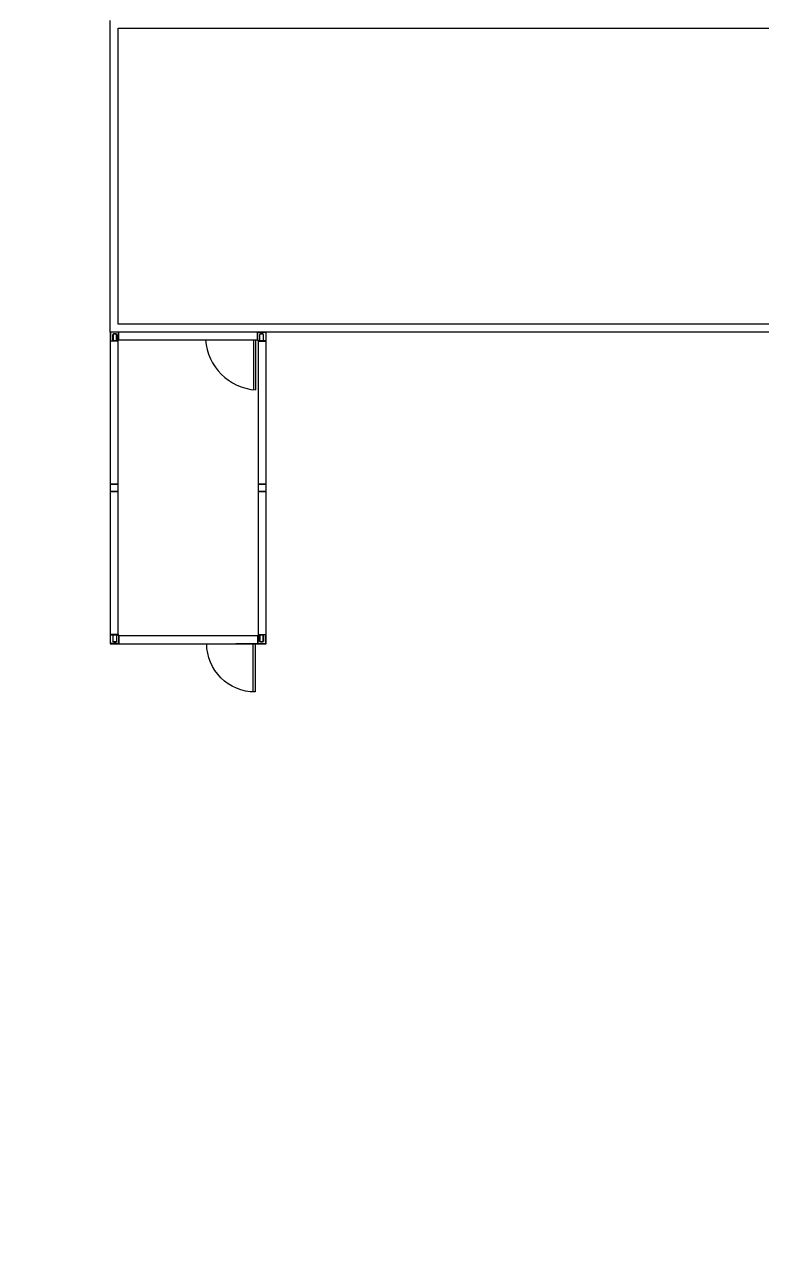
# Model space of a CAD drawing. Header units: millimetres. Extents: x 4080735 to 4152075, y -451436 to -400976.
# Drawn here: x 4144111 to 4144963, y -407913 to -406512 of the extents above; entities that cross this region are included whole.
import ezdxf

# ---------------------------------------------------------------- set-up
doc = ezdxf.new("R2010")
doc.units = ezdxf.units.MM
doc.header["$LTSCALE"] = 60
doc.layers.add('DIM-SCALE', color=7, linetype='Continuous')
doc.styles.add('Arial', font='arial.ttf')
doc.dimstyles.new('일반도면_0050', dxfattribs={"dimtxt": 200, "dimasz": 200, "dimexe": 50, "dimexo": 250, "dimgap": 75, "dimtad": 1, "dimdec": 0, "dimzin": 0, "dimdsep": 46, "dimtxsty": 'Arial', "dimcen": -250, "dimclrd": 7, "dimclre": 7, "dimclrt": 2, "dimadec": 0, "dimazin": 0, "dimtfac": 1, "dimtdec": 0, "dimtix": 1, "dimtmove": 2, "dimatfit": 3, "dimfxl": 1, "dimtolj": 1, "dimtzin": 0, "dimarcsym": 0})

# ---------------------------------------------------------------- blocks, each defined once
blk = doc.blocks.new('KEY PLAN_NEW')
at = {"color": 253}
for p, q in [((-2123.86, -1611.94, 46), (-2123.86, -1491.94, 46)), ((-2120.86, -1494.94, 46), (-1706.86, -1494.94, 46)), ((-2120.86, -1608.94, 46), (-2120.86, -1494.94, 46)), ((-1759.86, -1608.94, 46), (-2120.86, -1608.94, 46)), ((-2120.62, -1611.94, 46), (-2123.86, -1611.94, 46)), ((-2123.86, -1611.94, 46), (-2123.86, -1615.5, 46)), ((-1703.86, -1611.94, 46), (-2123.86, -1611.94, 46)), ((-2123.86, -1615.5, 46), (-2123.86, -1728.38, 46)), ((-2120.62, -1614.94, 46), (-2120.86, -1614.94, 46)), ((-2120.86, -1615.5, 46), (-2120.86, -1614.94, 46)), ((-2120.86, -1728.38, 46), (-2120.86, -1615.5, 46)), ((-2067.1, -1611.94, 46), (-2120.62, -1611.94, 46)), ((-2120.62, -1614.94, 46), (-2067.1, -1614.94, 46)), ((-2068.66, -1614.94, 46), (-2068.66, -1634.17, 46)), ((-2067.86, -1614.94, 46), (-2067.86, -1634.24, 46)), ((-2063.86, -1611.94, 46), (-2067.1, -1611.94, 46)), ((-2067.1, -1614.94, 46), (-2066.86, -1614.94, 46)), ((-2066.86, -1615.5, 46), (-2066.86, -1614.94, 46)), ((-2066.86, -1615.5, 46), (-2066.86, -1728.38, 46)), ((-2063.86, -1615.5, 46), (-2063.86, -1611.94, 46)), ((-2063.86, -1728.38, 46), (-2063.86, -1615.5, 46)), ((-2123.86, -1670.44, 46), (-2120.86, -1670.44, 46)), ((-2123.74, -1673.32, 46), (-2123.74, -1670.56, 46)), ((-2123.74, -1670.56, 46), (-2120.98, -1670.56, 46)), ((-2120.98, -1670.56, 46), (-2120.98, -1673.32, 46)), ((-2120.86, -1673.44, 46), (-2120.86, -1670.44, 46)), ((-2066.86, -1670.44, 46), (-2063.86, -1670.44, 46)), ((-2066.86, -1670.44, 46), (-2066.86, -1673.44, 46)), ((-2066.74, -1673.32, 46), (-2066.74, -1670.56, 46)), ((-2066.74, -1673.32, 46), (-2066.74, -1670.56, 46)), ((-2066.74, -1670.56, 46), (-2063.98, -1670.56, 46)), ((-2063.98, -1670.56, 46), (-2063.98, -1673.32, 46)), ((-2063.86, -1673.44, 46), (-2063.86, -1670.44, 46)), ((-2120.86, -1673.44, 46), (-2123.86, -1673.44, 46)), ((-2120.98, -1673.32, 46), (-2123.74, -1673.32, 46)), ((-2063.86, -1673.44, 46), (-2066.86, -1673.44, 46)), ((-2063.98, -1673.32, 46), (-2066.74, -1673.32, 46)), ((-2123.86, -1728.38, 46), (-2123.86, -1731.94, 46)), ((-2120.86, -1728.38, 46), (-2120.86, -1728.94, 46)), ((-2066.86, -1728.38, 46), (-2066.86, -1728.94, 46)), ((-2063.86, -1731.94, 46), (-2063.86, -1728.38, 46)), ((-2123.86, -1731.94, 46), (-2120.62, -1731.94, 46)), ((-2120.62, -1728.94, 46), (-2120.86, -1728.94, 46)), ((-2067.1, -1728.94, 46), (-2120.62, -1728.94, 46)), ((-2120.62, -1731.94, 46), (-2067.1, -1731.94, 46)), ((-2063.86, -1731.94, 46), (-2075.52, -1731.94, 46)), ((-2068.9, -1731.94, 46), (-2068.9, -1750.53, 46)), ((-2067.1, -1728.94, 46), (-2066.86, -1728.94, 46))]:
    blk.add_line(p, q, dxfattribs=at)
at = {"color": 253, "linetype": 'Continuous'}
for p, q in [((-2123.74, -1612.35, 46), (-2123.86, -1612.35, 46)), ((-2123.74, -1615.38, 46), (-2123.86, -1615.38, 46)), ((-2120.86, -1615.5, 46), (-2123.86, -1615.5, 46)), ((-2123.74, -1612.06, 46), (-2123.74, -1612.06, 46)), ((-2123.74, -1612.06, 46), (-2123.74, -1612.06, 46)), ((-2123.74, -1612.35, 46), (-2123.74, -1615.38, 46)), ((-2123.74, -1615.5, 46), (-2123.74, -1615.38, 46)), ((-2123.74, -1615.38, 46), (-2120.86, -1615.38, 46)), ((-2123.45, -1612.06, 46), (-2123.45, -1611.94, 46)), ((-2120.74, -1612.06, 46), (-2123.45, -1612.06, 46)), ((-2122.84, -1615.1, 46), (-2122.84, -1612.84, 46)), ((-2122.72, -1612.91, 46), (-2122.72, -1615.04, 46)), ((-2121.45, -1615.04, 46), (-2121.45, -1612.91, 46)), ((-2121.33, -1612.84, 46), (-2121.33, -1615.1, 46)), ((-2120.74, -1611.94, 46), (-2120.74, -1612.06, 46)), ((-2120.62, -1612.06, 46), (-2120.74, -1612.06, 46)), ((-2120.74, -1614.94, 46), (-2120.74, -1612.06, 46)), ((-2120.62, -1614.94, 46), (-2120.62, -1611.94, 46)), ((-2067.1, -1614.94, 46), (-2067.1, -1611.94, 46)), ((-2067.1, -1612.06, 46), (-2066.98, -1612.06, 46)), ((-2066.98, -1611.94, 46), (-2066.98, -1612.06, 46)), ((-2066.98, -1614.94, 46), (-2066.98, -1612.06, 46)), ((-2066.98, -1612.06, 46), (-2064.27, -1612.06, 46)), ((-2063.98, -1615.38, 46), (-2066.86, -1615.38, 46)), ((-2066.86, -1615.5, 46), (-2063.86, -1615.5, 46)), ((-2066.4, -1612.84, 46), (-2066.4, -1615.1, 46)), ((-2066.28, -1615.04, 46), (-2066.28, -1612.91, 46)), ((-2065.01, -1612.91, 46), (-2065.01, -1615.04, 46)), ((-2064.89, -1615.1, 46), (-2064.89, -1612.84, 46)), ((-2064.27, -1612.06, 46), (-2064.27, -1611.94, 46)), ((-2063.98, -1612.06, 46), (-2063.98, -1612.06, 46)), ((-2063.98, -1612.06, 46), (-2063.98, -1612.06, 46)), ((-2063.98, -1612.35, 46), (-2063.86, -1612.35, 46)), ((-2063.98, -1612.35, 46), (-2063.98, -1615.38, 46)), ((-2063.98, -1615.5, 46), (-2063.98, -1615.38, 46)), ((-2063.98, -1615.38, 46), (-2063.86, -1615.38, 46)), ((-2120.86, -1728.38, 46), (-2123.86, -1728.38, 46)), ((-2123.74, -1728.5, 46), (-2123.86, -1728.5, 46)), ((-2123.74, -1728.38, 46), (-2123.74, -1728.5, 46)), ((-2123.74, -1728.5, 46), (-2120.86, -1728.5, 46)), ((-2123.74, -1731.53, 46), (-2123.74, -1728.5, 46)), ((-2066.86, -1728.38, 46), (-2063.86, -1728.38, 46)), ((-2063.98, -1728.5, 46), (-2066.86, -1728.5, 46)), ((-2063.98, -1728.38, 46), (-2063.98, -1728.5, 46)), ((-2063.98, -1728.5, 46), (-2063.86, -1728.5, 46)), ((-2063.98, -1731.53, 46), (-2063.98, -1728.5, 46)), ((-2123.74, -1731.53, 46), (-2123.86, -1731.53, 46)), ((-2123.74, -1731.82, 46), (-2123.74, -1731.82, 46)), ((-2123.74, -1731.82, 46), (-2123.74, -1731.82, 46)), ((-2123.45, -1731.82, 46), (-2123.45, -1731.94, 46)), ((-2120.74, -1731.82, 46), (-2123.45, -1731.82, 46)), ((-2122.84, -1728.78, 46), (-2122.84, -1731.04, 46)), ((-2122.72, -1730.98, 46), (-2122.72, -1728.85, 46)), ((-2121.45, -1728.85, 46), (-2121.45, -1730.98, 46)), ((-2121.33, -1731.04, 46), (-2121.33, -1728.78, 46)), ((-2120.74, -1728.94, 46), (-2120.74, -1731.82, 46)), ((-2120.74, -1731.94, 46), (-2120.74, -1731.82, 46)), ((-2120.62, -1731.82, 46), (-2120.74, -1731.82, 46)), ((-2120.62, -1728.94, 46), (-2120.62, -1731.94, 46)), ((-2067.1, -1728.94, 46), (-2067.1, -1731.94, 46)), ((-2067.1, -1731.82, 46), (-2066.98, -1731.82, 46)), ((-2067.1, -1731.94, 46), (-2063.86, -1731.94, 46)), ((-2066.98, -1728.94, 46), (-2066.98, -1731.82, 46)), ((-2066.98, -1731.94, 46), (-2066.98, -1731.82, 46)), ((-2066.98, -1731.82, 46), (-2064.27, -1731.82, 46)), ((-2066.4, -1731.04, 46), (-2066.4, -1728.78, 46)), ((-2066.28, -1728.85, 46), (-2066.28, -1730.98, 46)), ((-2065.01, -1730.98, 46), (-2065.01, -1728.85, 46)), ((-2064.89, -1728.78, 46), (-2064.89, -1731.04, 46)), ((-2064.27, -1731.82, 46), (-2064.27, -1731.94, 46)), ((-2063.98, -1731.53, 46), (-2063.86, -1731.53, 46)), ((-2063.98, -1731.82, 46), (-2063.98, -1731.82, 46)), ((-2063.98, -1731.82, 46), (-2063.98, -1731.82, 46))]:
    blk.add_line(p, q, dxfattribs=at)
at = {"color": 253, "elevation": 46}
blk.add_lwpolyline([(-2068.1, -1731.94), (-2068.1, -1750.54, -0.414214), (-2086.7, -1731.94, -0.414214)], format="xyb", dxfattribs=at)
at = {"color": 253, "linetype": 'Continuous'}
for centre, radius, start, end in [((-2123.45, -1612.35, 46), 0.41, 90, 180), ((-2123.74, -1615.38, 46), 0.12, 180, 270), ((-2123.45, -1612.35, 46), 0.29, 90, 180), ((-2122.08, -1613.97, 46), 1.36, 56.2792, 123.7208), ((-2122.08, -1613.97, 46), 1.36, 236.2792, 303.7208), ((-2122.08, -1613.97, 46), 1.24, 59.1964, 120.8036), ((-2122.08, -1613.97, 46), 1.24, 239.1964, 300.8036), ((-2120.74, -1612.06, 46), 0.12, 0, 90), ((-2066.98, -1612.06, 46), 0.12, 90, 180), ((-2065.64, -1613.97, 46), 1.36, 56.2792, 123.7208), ((-2065.64, -1613.97, 46), 1.36, 236.2792, 303.7208), ((-2065.64, -1613.97, 46), 1.24, 59.1964, 120.8036), ((-2065.64, -1613.97, 46), 1.24, 239.1964, 300.8036), ((-2064.27, -1612.35, 46), 0.41, 0, 90), ((-2064.27, -1612.35, 46), 0.29, 0, 90), ((-2063.98, -1615.38, 46), 0.12, 270, 0), ((-2123.74, -1728.5, 46), 0.12, 90, 180), ((-2122.08, -1729.91, 46), 1.36, 56.2792, 123.7208), ((-2065.64, -1729.91, 46), 1.36, 56.2792, 123.7208), ((-2063.98, -1728.5, 46), 0.12, 0, 90), ((-2123.45, -1731.53, 46), 0.41, 180, 270), ((-2123.45, -1731.53, 46), 0.29, 180, 270), ((-2122.08, -1729.91, 46), 1.36, 236.2792, 303.7208), ((-2122.08, -1729.91, 46), 1.24, 59.1964, 120.8036), ((-2122.08, -1729.91, 46), 1.24, 239.1964, 300.8036), ((-2120.74, -1731.82, 46), 0.12, 270, 0), ((-2066.98, -1731.82, 46), 0.12, 180, 270), ((-2065.64, -1729.91, 46), 1.36, 236.2792, 303.7208), ((-2065.64, -1729.91, 46), 1.24, 59.1964, 120.8036), ((-2065.64, -1729.91, 46), 1.24, 239.1964, 300.8036), ((-2064.27, -1731.53, 46), 0.41, 270, 0), ((-2064.27, -1731.53, 46), 0.29, 270, 0)]:
    blk.add_arc(centre, radius, start, end, dxfattribs=at)
at = {"color": 253}
blk.add_arc((-2066.31, -1613.39, 46), 20.91, 184.2611, 265.7389, dxfattribs=at)
at = {"color": 253, "linetype": 'Continuous'}
for points, knots in [([(-2122.84, -1612.84, 46), (-2122.84, -1612.84, 46), (-2122.84, -1612.84, 46), (-2122.83, -1612.84, 46), (-2122.83, -1612.84, 46), (-2122.83, -1612.84, 46), (-2122.83, -1612.85, 46), (-2122.83, -1612.85, 46), (-2122.82, -1612.85, 46), (-2122.82, -1612.85, 46), (-2122.81, -1612.86, 46), (-2122.81, -1612.86, 46), (-2122.8, -1612.86, 46), (-2122.8, -1612.86, 46), (-2122.8, -1612.86, 46), (-2122.8, -1612.86, 46), (-2122.79, -1612.87, 46), (-2122.79, -1612.87, 46), (-2122.79, -1612.87, 46), (-2122.79, -1612.87, 46), (-2122.78, -1612.87, 46), (-2122.78, -1612.88, 46), (-2122.77, -1612.88, 46), (-2122.77, -1612.88, 46), (-2122.76, -1612.88, 46), (-2122.76, -1612.88, 46), (-2122.76, -1612.88, 46), (-2122.76, -1612.88, 46), (-2122.76, -1612.89, 46), (-2122.76, -1612.89, 46), (-2122.75, -1612.89, 46), (-2122.75, -1612.89, 46), (-2122.74, -1612.89, 46), (-2122.74, -1612.89, 46), (-2122.74, -1612.9, 46), (-2122.74, -1612.9, 46), (-2122.74, -1612.9, 46), (-2122.74, -1612.9, 46), (-2122.73, -1612.9, 46), (-2122.73, -1612.9, 46), (-2122.73, -1612.9, 46), (-2122.73, -1612.9, 46), (-2122.73, -1612.9, 46), (-2122.72, -1612.9, 46), (-2122.72, -1612.91, 46), (-2122.72, -1612.91, 46), (-2122.72, -1612.91, 46), (-2122.72, -1612.91, 46), (-2122.72, -1612.91, 46), (-2122.72, -1612.91, 46), (-2122.72, -1612.91, 46), (-2122.72, -1612.91, 46), (-2122.72, -1612.91, 46), (-2122.72, -1612.91, 46)], [0, 0, 0, 0, 0.00782, 0.00782, 0.015639, 0.031279, 0.031279, 0.062557, 0.062557, 0.125114, 0.125114, 0.187671, 0.187671, 0.21895, 0.21895, 0.234589, 0.234589, 0.250228, 0.250228, 0.312785, 0.312785, 0.375342, 0.375342, 0.437899, 0.437899, 0.453538, 0.453538, 0.469178, 0.469178, 0.500456, 0.500456, 0.563013, 0.563013, 0.62557, 0.62557, 0.641209, 0.641209, 0.656849, 0.656849, 0.688127, 0.688127, 0.750684, 0.750684, 0.813241, 0.813241, 0.828881, 0.828881, 0.84452, 0.84452, 0.875798, 0.875798, 0.938355, 1, 1, 1, 1]), ([(-2122.84, -1615.1, 46), (-2122.84, -1615.1, 46), (-2122.84, -1615.1, 46), (-2122.83, -1615.1, 46), (-2122.83, -1615.1, 46), (-2122.83, -1615.1, 46), (-2122.83, -1615.1, 46), (-2122.83, -1615.1, 46), (-2122.82, -1615.1, 46), (-2122.82, -1615.09, 46), (-2122.81, -1615.09, 46), (-2122.81, -1615.09, 46), (-2122.8, -1615.09, 46), (-2122.8, -1615.09, 46), (-2122.8, -1615.08, 46), (-2122.8, -1615.08, 46), (-2122.79, -1615.08, 46), (-2122.79, -1615.08, 46), (-2122.79, -1615.08, 46), (-2122.79, -1615.08, 46), (-2122.78, -1615.07, 46), (-2122.78, -1615.07, 46), (-2122.77, -1615.07, 46), (-2122.77, -1615.07, 46), (-2122.76, -1615.06, 46), (-2122.76, -1615.06, 46), (-2122.76, -1615.06, 46), (-2122.76, -1615.06, 46), (-2122.76, -1615.06, 46), (-2122.76, -1615.06, 46), (-2122.75, -1615.06, 46), (-2122.75, -1615.06, 46), (-2122.74, -1615.05, 46), (-2122.74, -1615.05, 46), (-2122.74, -1615.05, 46), (-2122.74, -1615.05, 46), (-2122.74, -1615.05, 46), (-2122.74, -1615.05, 46), (-2122.73, -1615.05, 46), (-2122.73, -1615.05, 46), (-2122.73, -1615.05, 46), (-2122.73, -1615.05, 46), (-2122.73, -1615.04, 46), (-2122.72, -1615.04, 46), (-2122.72, -1615.04, 46), (-2122.72, -1615.04, 46), (-2122.72, -1615.04, 46), (-2122.72, -1615.04, 46), (-2122.72, -1615.04, 46), (-2122.72, -1615.04, 46), (-2122.72, -1615.04, 46), (-2122.72, -1615.04, 46), (-2122.72, -1615.04, 46), (-2122.72, -1615.04, 46)], [0, 0, 0, 0, 0.00782, 0.00782, 0.015639, 0.031279, 0.031279, 0.062557, 0.062557, 0.125114, 0.125114, 0.187671, 0.187671, 0.21895, 0.21895, 0.234589, 0.234589, 0.250228, 0.250228, 0.312785, 0.312785, 0.375342, 0.375342, 0.437899, 0.437899, 0.453538, 0.453538, 0.469178, 0.469178, 0.500456, 0.500456, 0.563013, 0.563013, 0.62557, 0.62557, 0.641209, 0.641209, 0.656849, 0.656849, 0.688127, 0.688127, 0.750684, 0.750684, 0.813241, 0.813241, 0.828881, 0.828881, 0.84452, 0.84452, 0.875798, 0.875798, 0.938355, 1, 1, 1, 1]), ([(-2121.45, -1612.91, 46), (-2121.45, -1612.91, 46), (-2121.45, -1612.91, 46), (-2121.45, -1612.91, 46), (-2121.44, -1612.91, 46), (-2121.44, -1612.91, 46), (-2121.44, -1612.91, 46), (-2121.44, -1612.91, 46), (-2121.44, -1612.91, 46), (-2121.44, -1612.91, 46), (-2121.44, -1612.9, 46), (-2121.44, -1612.9, 46), (-2121.43, -1612.9, 46), (-2121.43, -1612.9, 46), (-2121.43, -1612.9, 46), (-2121.43, -1612.9, 46), (-2121.43, -1612.9, 46), (-2121.43, -1612.9, 46), (-2121.43, -1612.9, 46), (-2121.43, -1612.9, 46), (-2121.42, -1612.89, 46), (-2121.42, -1612.89, 46), (-2121.41, -1612.89, 46), (-2121.41, -1612.89, 46), (-2121.41, -1612.89, 46), (-2121.41, -1612.89, 46), (-2121.4, -1612.88, 46), (-2121.4, -1612.88, 46), (-2121.4, -1612.88, 46), (-2121.4, -1612.88, 46), (-2121.4, -1612.88, 46), (-2121.39, -1612.88, 46), (-2121.39, -1612.88, 46), (-2121.38, -1612.87, 46), (-2121.38, -1612.87, 46), (-2121.37, -1612.87, 46), (-2121.37, -1612.87, 46), (-2121.37, -1612.87, 46), (-2121.37, -1612.86, 46), (-2121.37, -1612.86, 46), (-2121.36, -1612.86, 46), (-2121.36, -1612.86, 46), (-2121.36, -1612.86, 46), (-2121.35, -1612.86, 46), (-2121.35, -1612.85, 46), (-2121.34, -1612.85, 46), (-2121.34, -1612.85, 46), (-2121.33, -1612.85, 46), (-2121.33, -1612.84, 46), (-2121.33, -1612.84, 46), (-2121.33, -1612.84, 46), (-2121.33, -1612.84, 46), (-2121.33, -1612.84, 46), (-2121.33, -1612.84, 46)], [0, 0, 0, 0, 0.06206, 0.12459, 0.12459, 0.155854, 0.155854, 0.171487, 0.171487, 0.187119, 0.187119, 0.249648, 0.249648, 0.312178, 0.312178, 0.343442, 0.343442, 0.359075, 0.359075, 0.374707, 0.374707, 0.437236, 0.437236, 0.499766, 0.499766, 0.53103, 0.53103, 0.546663, 0.546663, 0.562295, 0.562295, 0.624824, 0.624824, 0.687353, 0.687353, 0.749883, 0.749883, 0.765515, 0.765515, 0.781147, 0.781147, 0.812412, 0.812412, 0.874941, 0.874941, 0.937471, 0.937471, 0.968735, 0.968735, 0.984368, 0.992184, 0.992184, 1, 1, 1, 1]), ([(-2121.45, -1615.04, 46), (-2121.45, -1615.04, 46), (-2121.45, -1615.04, 46), (-2121.45, -1615.04, 46), (-2121.44, -1615.04, 46), (-2121.44, -1615.04, 46), (-2121.44, -1615.04, 46), (-2121.44, -1615.04, 46), (-2121.44, -1615.04, 46), (-2121.44, -1615.04, 46), (-2121.44, -1615.04, 46), (-2121.44, -1615.04, 46), (-2121.43, -1615.05, 46), (-2121.43, -1615.05, 46), (-2121.43, -1615.05, 46), (-2121.43, -1615.05, 46), (-2121.43, -1615.05, 46), (-2121.43, -1615.05, 46), (-2121.43, -1615.05, 46), (-2121.43, -1615.05, 46), (-2121.42, -1615.05, 46), (-2121.42, -1615.05, 46), (-2121.41, -1615.06, 46), (-2121.41, -1615.06, 46), (-2121.41, -1615.06, 46), (-2121.41, -1615.06, 46), (-2121.4, -1615.06, 46), (-2121.4, -1615.06, 46), (-2121.4, -1615.06, 46), (-2121.4, -1615.06, 46), (-2121.4, -1615.07, 46), (-2121.39, -1615.07, 46), (-2121.39, -1615.07, 46), (-2121.38, -1615.07, 46), (-2121.38, -1615.08, 46), (-2121.37, -1615.08, 46), (-2121.37, -1615.08, 46), (-2121.37, -1615.08, 46), (-2121.37, -1615.08, 46), (-2121.37, -1615.08, 46), (-2121.36, -1615.09, 46), (-2121.36, -1615.09, 46), (-2121.36, -1615.09, 46), (-2121.35, -1615.09, 46), (-2121.35, -1615.09, 46), (-2121.34, -1615.1, 46), (-2121.34, -1615.1, 46), (-2121.33, -1615.1, 46), (-2121.33, -1615.1, 46), (-2121.33, -1615.1, 46), (-2121.33, -1615.1, 46), (-2121.33, -1615.1, 46), (-2121.33, -1615.1, 46), (-2121.33, -1615.1, 46)], [0, 0, 0, 0, 0.06206, 0.12459, 0.12459, 0.155854, 0.155854, 0.171487, 0.171487, 0.187119, 0.187119, 0.249648, 0.249648, 0.312178, 0.312178, 0.343442, 0.343442, 0.359075, 0.359075, 0.374707, 0.374707, 0.437236, 0.437236, 0.499766, 0.499766, 0.53103, 0.53103, 0.546663, 0.546663, 0.562295, 0.562295, 0.624824, 0.624824, 0.687353, 0.687353, 0.749883, 0.749883, 0.765515, 0.765515, 0.781147, 0.781147, 0.812412, 0.812412, 0.874941, 0.874941, 0.937471, 0.937471, 0.968735, 0.968735, 0.984368, 0.992184, 0.992184, 1, 1, 1, 1]), ([(-2066.28, -1612.91, 46), (-2066.28, -1612.91, 46), (-2066.28, -1612.91, 46), (-2066.28, -1612.91, 46), (-2066.28, -1612.91, 46), (-2066.28, -1612.91, 46), (-2066.28, -1612.91, 46), (-2066.28, -1612.91, 46), (-2066.28, -1612.91, 46), (-2066.28, -1612.91, 46), (-2066.28, -1612.9, 46), (-2066.29, -1612.9, 46), (-2066.29, -1612.9, 46), (-2066.29, -1612.9, 46), (-2066.29, -1612.9, 46), (-2066.29, -1612.9, 46), (-2066.3, -1612.9, 46), (-2066.3, -1612.9, 46), (-2066.3, -1612.9, 46), (-2066.3, -1612.9, 46), (-2066.3, -1612.89, 46), (-2066.3, -1612.89, 46), (-2066.31, -1612.89, 46), (-2066.31, -1612.89, 46), (-2066.32, -1612.89, 46), (-2066.32, -1612.89, 46), (-2066.32, -1612.88, 46), (-2066.32, -1612.88, 46), (-2066.32, -1612.88, 46), (-2066.32, -1612.88, 46), (-2066.33, -1612.88, 46), (-2066.33, -1612.88, 46), (-2066.34, -1612.88, 46), (-2066.34, -1612.87, 46), (-2066.35, -1612.87, 46), (-2066.35, -1612.87, 46), (-2066.35, -1612.87, 46), (-2066.35, -1612.87, 46), (-2066.36, -1612.86, 46), (-2066.36, -1612.86, 46), (-2066.36, -1612.86, 46), (-2066.36, -1612.86, 46), (-2066.37, -1612.86, 46), (-2066.37, -1612.86, 46), (-2066.38, -1612.85, 46), (-2066.38, -1612.85, 46), (-2066.39, -1612.85, 46), (-2066.39, -1612.85, 46), (-2066.39, -1612.84, 46), (-2066.39, -1612.84, 46), (-2066.39, -1612.84, 46), (-2066.4, -1612.84, 46), (-2066.4, -1612.84, 46), (-2066.4, -1612.84, 46)], [0, 0, 0, 0, 0.06206, 0.12459, 0.12459, 0.155854, 0.155854, 0.171487, 0.171487, 0.187119, 0.187119, 0.249648, 0.249648, 0.312178, 0.312178, 0.343442, 0.343442, 0.359075, 0.359075, 0.374707, 0.374707, 0.437236, 0.437236, 0.499766, 0.499766, 0.53103, 0.53103, 0.546663, 0.546663, 0.562295, 0.562295, 0.624824, 0.624824, 0.687353, 0.687353, 0.749883, 0.749883, 0.765515, 0.765515, 0.781147, 0.781147, 0.812412, 0.812412, 0.874941, 0.874941, 0.937471, 0.937471, 0.968735, 0.968735, 0.984368, 0.992184, 0.992184, 1, 1, 1, 1]), ([(-2066.28, -1615.04, 46), (-2066.28, -1615.04, 46), (-2066.28, -1615.04, 46), (-2066.28, -1615.04, 46), (-2066.28, -1615.04, 46), (-2066.28, -1615.04, 46), (-2066.28, -1615.04, 46), (-2066.28, -1615.04, 46), (-2066.28, -1615.04, 46), (-2066.28, -1615.04, 46), (-2066.28, -1615.04, 46), (-2066.29, -1615.04, 46), (-2066.29, -1615.05, 46), (-2066.29, -1615.05, 46), (-2066.29, -1615.05, 46), (-2066.29, -1615.05, 46), (-2066.3, -1615.05, 46), (-2066.3, -1615.05, 46), (-2066.3, -1615.05, 46), (-2066.3, -1615.05, 46), (-2066.3, -1615.05, 46), (-2066.3, -1615.05, 46), (-2066.31, -1615.06, 46), (-2066.31, -1615.06, 46), (-2066.32, -1615.06, 46), (-2066.32, -1615.06, 46), (-2066.32, -1615.06, 46), (-2066.32, -1615.06, 46), (-2066.32, -1615.06, 46), (-2066.32, -1615.06, 46), (-2066.33, -1615.07, 46), (-2066.33, -1615.07, 46), (-2066.34, -1615.07, 46), (-2066.34, -1615.07, 46), (-2066.35, -1615.08, 46), (-2066.35, -1615.08, 46), (-2066.35, -1615.08, 46), (-2066.35, -1615.08, 46), (-2066.36, -1615.08, 46), (-2066.36, -1615.08, 46), (-2066.36, -1615.09, 46), (-2066.36, -1615.09, 46), (-2066.37, -1615.09, 46), (-2066.37, -1615.09, 46), (-2066.38, -1615.09, 46), (-2066.38, -1615.1, 46), (-2066.39, -1615.1, 46), (-2066.39, -1615.1, 46), (-2066.39, -1615.1, 46), (-2066.39, -1615.1, 46), (-2066.39, -1615.1, 46), (-2066.4, -1615.1, 46), (-2066.4, -1615.1, 46), (-2066.4, -1615.1, 46)], [0, 0, 0, 0, 0.06206, 0.12459, 0.12459, 0.155854, 0.155854, 0.171487, 0.171487, 0.187119, 0.187119, 0.249648, 0.249648, 0.312178, 0.312178, 0.343442, 0.343442, 0.359075, 0.359075, 0.374707, 0.374707, 0.437236, 0.437236, 0.499766, 0.499766, 0.53103, 0.53103, 0.546663, 0.546663, 0.562295, 0.562295, 0.624824, 0.624824, 0.687353, 0.687353, 0.749883, 0.749883, 0.765515, 0.765515, 0.781147, 0.781147, 0.812412, 0.812412, 0.874941, 0.874941, 0.937471, 0.937471, 0.968735, 0.968735, 0.984368, 0.992184, 0.992184, 1, 1, 1, 1]), ([(-2064.89, -1612.84, 46), (-2064.89, -1612.84, 46), (-2064.89, -1612.84, 46), (-2064.89, -1612.84, 46), (-2064.89, -1612.84, 46), (-2064.89, -1612.84, 46), (-2064.89, -1612.85, 46), (-2064.9, -1612.85, 46), (-2064.9, -1612.85, 46), (-2064.91, -1612.85, 46), (-2064.91, -1612.86, 46), (-2064.92, -1612.86, 46), (-2064.92, -1612.86, 46), (-2064.92, -1612.86, 46), (-2064.93, -1612.86, 46), (-2064.93, -1612.86, 46), (-2064.93, -1612.87, 46), (-2064.93, -1612.87, 46), (-2064.93, -1612.87, 46), (-2064.94, -1612.87, 46), (-2064.94, -1612.87, 46), (-2064.95, -1612.88, 46), (-2064.95, -1612.88, 46), (-2064.96, -1612.88, 46), (-2064.96, -1612.88, 46), (-2064.96, -1612.88, 46), (-2064.96, -1612.88, 46), (-2064.96, -1612.88, 46), (-2064.97, -1612.89, 46), (-2064.97, -1612.89, 46), (-2064.97, -1612.89, 46), (-2064.97, -1612.89, 46), (-2064.98, -1612.89, 46), (-2064.98, -1612.89, 46), (-2064.99, -1612.9, 46), (-2064.99, -1612.9, 46), (-2064.99, -1612.9, 46), (-2064.99, -1612.9, 46), (-2064.99, -1612.9, 46), (-2064.99, -1612.9, 46), (-2064.99, -1612.9, 46), (-2064.99, -1612.9, 46), (-2065, -1612.9, 46), (-2065, -1612.9, 46), (-2065, -1612.91, 46), (-2065, -1612.91, 46), (-2065, -1612.91, 46), (-2065, -1612.91, 46), (-2065, -1612.91, 46), (-2065, -1612.91, 46), (-2065.01, -1612.91, 46), (-2065.01, -1612.91, 46), (-2065.01, -1612.91, 46), (-2065.01, -1612.91, 46)], [0, 0, 0, 0, 0.00782, 0.00782, 0.015639, 0.031279, 0.031279, 0.062557, 0.062557, 0.125114, 0.125114, 0.187671, 0.187671, 0.21895, 0.21895, 0.234589, 0.234589, 0.250228, 0.250228, 0.312785, 0.312785, 0.375342, 0.375342, 0.437899, 0.437899, 0.453538, 0.453538, 0.469178, 0.469178, 0.500456, 0.500456, 0.563013, 0.563013, 0.62557, 0.62557, 0.641209, 0.641209, 0.656849, 0.656849, 0.688127, 0.688127, 0.750684, 0.750684, 0.813241, 0.813241, 0.828881, 0.828881, 0.84452, 0.84452, 0.875798, 0.875798, 0.938355, 1, 1, 1, 1]), ([(-2064.89, -1615.1, 46), (-2064.89, -1615.1, 46), (-2064.89, -1615.1, 46), (-2064.89, -1615.1, 46), (-2064.89, -1615.1, 46), (-2064.89, -1615.1, 46), (-2064.89, -1615.1, 46), (-2064.9, -1615.1, 46), (-2064.9, -1615.1, 46), (-2064.91, -1615.09, 46), (-2064.91, -1615.09, 46), (-2064.92, -1615.09, 46), (-2064.92, -1615.09, 46), (-2064.92, -1615.09, 46), (-2064.93, -1615.08, 46), (-2064.93, -1615.08, 46), (-2064.93, -1615.08, 46), (-2064.93, -1615.08, 46), (-2064.93, -1615.08, 46), (-2064.94, -1615.08, 46), (-2064.94, -1615.07, 46), (-2064.95, -1615.07, 46), (-2064.95, -1615.07, 46), (-2064.96, -1615.07, 46), (-2064.96, -1615.06, 46), (-2064.96, -1615.06, 46), (-2064.96, -1615.06, 46), (-2064.96, -1615.06, 46), (-2064.97, -1615.06, 46), (-2064.97, -1615.06, 46), (-2064.97, -1615.06, 46), (-2064.97, -1615.06, 46), (-2064.98, -1615.05, 46), (-2064.98, -1615.05, 46), (-2064.99, -1615.05, 46), (-2064.99, -1615.05, 46), (-2064.99, -1615.05, 46), (-2064.99, -1615.05, 46), (-2064.99, -1615.05, 46), (-2064.99, -1615.05, 46), (-2064.99, -1615.05, 46), (-2064.99, -1615.05, 46), (-2065, -1615.04, 46), (-2065, -1615.04, 46), (-2065, -1615.04, 46), (-2065, -1615.04, 46), (-2065, -1615.04, 46), (-2065, -1615.04, 46), (-2065, -1615.04, 46), (-2065, -1615.04, 46), (-2065.01, -1615.04, 46), (-2065.01, -1615.04, 46), (-2065.01, -1615.04, 46), (-2065.01, -1615.04, 46)], [0, 0, 0, 0, 0.00782, 0.00782, 0.015639, 0.031279, 0.031279, 0.062557, 0.062557, 0.125114, 0.125114, 0.187671, 0.187671, 0.21895, 0.21895, 0.234589, 0.234589, 0.250228, 0.250228, 0.312785, 0.312785, 0.375342, 0.375342, 0.437899, 0.437899, 0.453538, 0.453538, 0.469178, 0.469178, 0.500456, 0.500456, 0.563013, 0.563013, 0.62557, 0.62557, 0.641209, 0.641209, 0.656849, 0.656849, 0.688127, 0.688127, 0.750684, 0.750684, 0.813241, 0.813241, 0.828881, 0.828881, 0.84452, 0.84452, 0.875798, 0.875798, 0.938355, 1, 1, 1, 1]), ([(-2122.84, -1728.78, 46), (-2122.84, -1728.78, 46), (-2122.84, -1728.78, 46), (-2122.83, -1728.78, 46), (-2122.83, -1728.78, 46), (-2122.83, -1728.78, 46), (-2122.83, -1728.79, 46), (-2122.83, -1728.79, 46), (-2122.82, -1728.79, 46), (-2122.82, -1728.79, 46), (-2122.81, -1728.8, 46), (-2122.81, -1728.8, 46), (-2122.8, -1728.8, 46), (-2122.8, -1728.8, 46), (-2122.8, -1728.8, 46), (-2122.8, -1728.8, 46), (-2122.79, -1728.81, 46), (-2122.79, -1728.81, 46), (-2122.79, -1728.81, 46), (-2122.79, -1728.81, 46), (-2122.78, -1728.81, 46), (-2122.78, -1728.82, 46), (-2122.77, -1728.82, 46), (-2122.77, -1728.82, 46), (-2122.76, -1728.82, 46), (-2122.76, -1728.82, 46), (-2122.76, -1728.82, 46), (-2122.76, -1728.82, 46), (-2122.76, -1728.83, 46), (-2122.76, -1728.83, 46), (-2122.75, -1728.83, 46), (-2122.75, -1728.83, 46), (-2122.74, -1728.83, 46), (-2122.74, -1728.83, 46), (-2122.74, -1728.84, 46), (-2122.74, -1728.84, 46), (-2122.74, -1728.84, 46), (-2122.74, -1728.84, 46), (-2122.73, -1728.84, 46), (-2122.73, -1728.84, 46), (-2122.73, -1728.84, 46), (-2122.73, -1728.84, 46), (-2122.73, -1728.84, 46), (-2122.72, -1728.84, 46), (-2122.72, -1728.85, 46), (-2122.72, -1728.85, 46), (-2122.72, -1728.85, 46), (-2122.72, -1728.85, 46), (-2122.72, -1728.85, 46), (-2122.72, -1728.85, 46), (-2122.72, -1728.85, 46), (-2122.72, -1728.85, 46), (-2122.72, -1728.85, 46), (-2122.72, -1728.85, 46)], [0, 0, 0, 0, 0.00782, 0.00782, 0.015639, 0.031279, 0.031279, 0.062557, 0.062557, 0.125114, 0.125114, 0.187671, 0.187671, 0.21895, 0.21895, 0.234589, 0.234589, 0.250228, 0.250228, 0.312785, 0.312785, 0.375342, 0.375342, 0.437899, 0.437899, 0.453538, 0.453538, 0.469178, 0.469178, 0.500456, 0.500456, 0.563013, 0.563013, 0.62557, 0.62557, 0.641209, 0.641209, 0.656849, 0.656849, 0.688127, 0.688127, 0.750684, 0.750684, 0.813241, 0.813241, 0.828881, 0.828881, 0.84452, 0.84452, 0.875798, 0.875798, 0.938355, 1, 1, 1, 1]), ([(-2122.84, -1731.04, 46), (-2122.84, -1731.04, 46), (-2122.84, -1731.04, 46), (-2122.83, -1731.04, 46), (-2122.83, -1731.04, 46), (-2122.83, -1731.04, 46), (-2122.83, -1731.04, 46), (-2122.83, -1731.04, 46), (-2122.82, -1731.04, 46), (-2122.82, -1731.03, 46), (-2122.81, -1731.03, 46), (-2122.81, -1731.03, 46), (-2122.8, -1731.03, 46), (-2122.8, -1731.03, 46), (-2122.8, -1731.02, 46), (-2122.8, -1731.02, 46), (-2122.79, -1731.02, 46), (-2122.79, -1731.02, 46), (-2122.79, -1731.02, 46), (-2122.79, -1731.02, 46), (-2122.78, -1731.01, 46), (-2122.78, -1731.01, 46), (-2122.77, -1731.01, 46), (-2122.77, -1731.01, 46), (-2122.76, -1731, 46), (-2122.76, -1731, 46), (-2122.76, -1731, 46), (-2122.76, -1731, 46), (-2122.76, -1731, 46), (-2122.76, -1731, 46), (-2122.75, -1731, 46), (-2122.75, -1731, 46), (-2122.74, -1730.99, 46), (-2122.74, -1730.99, 46), (-2122.74, -1730.99, 46), (-2122.74, -1730.99, 46), (-2122.74, -1730.99, 46), (-2122.74, -1730.99, 46), (-2122.73, -1730.99, 46), (-2122.73, -1730.99, 46), (-2122.73, -1730.99, 46), (-2122.73, -1730.99, 46), (-2122.73, -1730.98, 46), (-2122.72, -1730.98, 46), (-2122.72, -1730.98, 46), (-2122.72, -1730.98, 46), (-2122.72, -1730.98, 46), (-2122.72, -1730.98, 46), (-2122.72, -1730.98, 46), (-2122.72, -1730.98, 46), (-2122.72, -1730.98, 46), (-2122.72, -1730.98, 46), (-2122.72, -1730.98, 46), (-2122.72, -1730.98, 46)], [0, 0, 0, 0, 0.00782, 0.00782, 0.015639, 0.031279, 0.031279, 0.062557, 0.062557, 0.125114, 0.125114, 0.187671, 0.187671, 0.21895, 0.21895, 0.234589, 0.234589, 0.250228, 0.250228, 0.312785, 0.312785, 0.375342, 0.375342, 0.437899, 0.437899, 0.453538, 0.453538, 0.469178, 0.469178, 0.500456, 0.500456, 0.563013, 0.563013, 0.62557, 0.62557, 0.641209, 0.641209, 0.656849, 0.656849, 0.688127, 0.688127, 0.750684, 0.750684, 0.813241, 0.813241, 0.828881, 0.828881, 0.84452, 0.84452, 0.875798, 0.875798, 0.938355, 1, 1, 1, 1]), ([(-2121.45, -1728.85, 46), (-2121.45, -1728.85, 46), (-2121.45, -1728.85, 46), (-2121.45, -1728.85, 46), (-2121.44, -1728.85, 46), (-2121.44, -1728.85, 46), (-2121.44, -1728.85, 46), (-2121.44, -1728.85, 46), (-2121.44, -1728.85, 46), (-2121.44, -1728.85, 46), (-2121.44, -1728.84, 46), (-2121.44, -1728.84, 46), (-2121.43, -1728.84, 46), (-2121.43, -1728.84, 46), (-2121.43, -1728.84, 46), (-2121.43, -1728.84, 46), (-2121.43, -1728.84, 46), (-2121.43, -1728.84, 46), (-2121.43, -1728.84, 46), (-2121.43, -1728.84, 46), (-2121.42, -1728.83, 46), (-2121.42, -1728.83, 46), (-2121.41, -1728.83, 46), (-2121.41, -1728.83, 46), (-2121.41, -1728.83, 46), (-2121.41, -1728.83, 46), (-2121.4, -1728.82, 46), (-2121.4, -1728.82, 46), (-2121.4, -1728.82, 46), (-2121.4, -1728.82, 46), (-2121.4, -1728.82, 46), (-2121.39, -1728.82, 46), (-2121.39, -1728.82, 46), (-2121.38, -1728.81, 46), (-2121.38, -1728.81, 46), (-2121.37, -1728.81, 46), (-2121.37, -1728.81, 46), (-2121.37, -1728.81, 46), (-2121.37, -1728.8, 46), (-2121.37, -1728.8, 46), (-2121.36, -1728.8, 46), (-2121.36, -1728.8, 46), (-2121.36, -1728.8, 46), (-2121.35, -1728.8, 46), (-2121.35, -1728.79, 46), (-2121.34, -1728.79, 46), (-2121.34, -1728.79, 46), (-2121.33, -1728.79, 46), (-2121.33, -1728.78, 46), (-2121.33, -1728.78, 46), (-2121.33, -1728.78, 46), (-2121.33, -1728.78, 46), (-2121.33, -1728.78, 46), (-2121.33, -1728.78, 46)], [0, 0, 0, 0, 0.06206, 0.12459, 0.12459, 0.155854, 0.155854, 0.171487, 0.171487, 0.187119, 0.187119, 0.249648, 0.249648, 0.312178, 0.312178, 0.343442, 0.343442, 0.359075, 0.359075, 0.374707, 0.374707, 0.437236, 0.437236, 0.499766, 0.499766, 0.53103, 0.53103, 0.546663, 0.546663, 0.562295, 0.562295, 0.624824, 0.624824, 0.687353, 0.687353, 0.749883, 0.749883, 0.765515, 0.765515, 0.781147, 0.781147, 0.812412, 0.812412, 0.874941, 0.874941, 0.937471, 0.937471, 0.968735, 0.968735, 0.984368, 0.992184, 0.992184, 1, 1, 1, 1]), ([(-2121.45, -1730.98, 46), (-2121.45, -1730.98, 46), (-2121.45, -1730.98, 46), (-2121.45, -1730.98, 46), (-2121.44, -1730.98, 46), (-2121.44, -1730.98, 46), (-2121.44, -1730.98, 46), (-2121.44, -1730.98, 46), (-2121.44, -1730.98, 46), (-2121.44, -1730.98, 46), (-2121.44, -1730.98, 46), (-2121.44, -1730.98, 46), (-2121.43, -1730.99, 46), (-2121.43, -1730.99, 46), (-2121.43, -1730.99, 46), (-2121.43, -1730.99, 46), (-2121.43, -1730.99, 46), (-2121.43, -1730.99, 46), (-2121.43, -1730.99, 46), (-2121.43, -1730.99, 46), (-2121.42, -1730.99, 46), (-2121.42, -1730.99, 46), (-2121.41, -1731, 46), (-2121.41, -1731, 46), (-2121.41, -1731, 46), (-2121.41, -1731, 46), (-2121.4, -1731, 46), (-2121.4, -1731, 46), (-2121.4, -1731, 46), (-2121.4, -1731, 46), (-2121.4, -1731.01, 46), (-2121.39, -1731.01, 46), (-2121.39, -1731.01, 46), (-2121.38, -1731.01, 46), (-2121.38, -1731.02, 46), (-2121.37, -1731.02, 46), (-2121.37, -1731.02, 46), (-2121.37, -1731.02, 46), (-2121.37, -1731.02, 46), (-2121.37, -1731.02, 46), (-2121.36, -1731.03, 46), (-2121.36, -1731.03, 46), (-2121.36, -1731.03, 46), (-2121.35, -1731.03, 46), (-2121.35, -1731.03, 46), (-2121.34, -1731.04, 46), (-2121.34, -1731.04, 46), (-2121.33, -1731.04, 46), (-2121.33, -1731.04, 46), (-2121.33, -1731.04, 46), (-2121.33, -1731.04, 46), (-2121.33, -1731.04, 46), (-2121.33, -1731.04, 46), (-2121.33, -1731.04, 46)], [0, 0, 0, 0, 0.06206, 0.12459, 0.12459, 0.155854, 0.155854, 0.171487, 0.171487, 0.187119, 0.187119, 0.249648, 0.249648, 0.312178, 0.312178, 0.343442, 0.343442, 0.359075, 0.359075, 0.374707, 0.374707, 0.437236, 0.437236, 0.499766, 0.499766, 0.53103, 0.53103, 0.546663, 0.546663, 0.562295, 0.562295, 0.624824, 0.624824, 0.687353, 0.687353, 0.749883, 0.749883, 0.765515, 0.765515, 0.781147, 0.781147, 0.812412, 0.812412, 0.874941, 0.874941, 0.937471, 0.937471, 0.968735, 0.968735, 0.984368, 0.992184, 0.992184, 1, 1, 1, 1]), ([(-2066.28, -1728.85, 46), (-2066.28, -1728.85, 46), (-2066.28, -1728.85, 46), (-2066.28, -1728.85, 46), (-2066.28, -1728.85, 46), (-2066.28, -1728.85, 46), (-2066.28, -1728.85, 46), (-2066.28, -1728.85, 46), (-2066.28, -1728.85, 46), (-2066.28, -1728.85, 46), (-2066.28, -1728.84, 46), (-2066.29, -1728.84, 46), (-2066.29, -1728.84, 46), (-2066.29, -1728.84, 46), (-2066.29, -1728.84, 46), (-2066.29, -1728.84, 46), (-2066.3, -1728.84, 46), (-2066.3, -1728.84, 46), (-2066.3, -1728.84, 46), (-2066.3, -1728.84, 46), (-2066.3, -1728.83, 46), (-2066.3, -1728.83, 46), (-2066.31, -1728.83, 46), (-2066.31, -1728.83, 46), (-2066.32, -1728.83, 46), (-2066.32, -1728.83, 46), (-2066.32, -1728.82, 46), (-2066.32, -1728.82, 46), (-2066.32, -1728.82, 46), (-2066.32, -1728.82, 46), (-2066.33, -1728.82, 46), (-2066.33, -1728.82, 46), (-2066.34, -1728.82, 46), (-2066.34, -1728.81, 46), (-2066.35, -1728.81, 46), (-2066.35, -1728.81, 46), (-2066.35, -1728.81, 46), (-2066.35, -1728.81, 46), (-2066.36, -1728.8, 46), (-2066.36, -1728.8, 46), (-2066.36, -1728.8, 46), (-2066.36, -1728.8, 46), (-2066.37, -1728.8, 46), (-2066.37, -1728.8, 46), (-2066.38, -1728.79, 46), (-2066.38, -1728.79, 46), (-2066.39, -1728.79, 46), (-2066.39, -1728.79, 46), (-2066.39, -1728.78, 46), (-2066.39, -1728.78, 46), (-2066.39, -1728.78, 46), (-2066.4, -1728.78, 46), (-2066.4, -1728.78, 46), (-2066.4, -1728.78, 46)], [0, 0, 0, 0, 0.06206, 0.12459, 0.12459, 0.155854, 0.155854, 0.171487, 0.171487, 0.187119, 0.187119, 0.249648, 0.249648, 0.312178, 0.312178, 0.343442, 0.343442, 0.359075, 0.359075, 0.374707, 0.374707, 0.437236, 0.437236, 0.499766, 0.499766, 0.53103, 0.53103, 0.546663, 0.546663, 0.562295, 0.562295, 0.624824, 0.624824, 0.687353, 0.687353, 0.749883, 0.749883, 0.765515, 0.765515, 0.781147, 0.781147, 0.812412, 0.812412, 0.874941, 0.874941, 0.937471, 0.937471, 0.968735, 0.968735, 0.984368, 0.992184, 0.992184, 1, 1, 1, 1]), ([(-2066.28, -1730.98, 46), (-2066.28, -1730.98, 46), (-2066.28, -1730.98, 46), (-2066.28, -1730.98, 46), (-2066.28, -1730.98, 46), (-2066.28, -1730.98, 46), (-2066.28, -1730.98, 46), (-2066.28, -1730.98, 46), (-2066.28, -1730.98, 46), (-2066.28, -1730.98, 46), (-2066.28, -1730.98, 46), (-2066.29, -1730.98, 46), (-2066.29, -1730.99, 46), (-2066.29, -1730.99, 46), (-2066.29, -1730.99, 46), (-2066.29, -1730.99, 46), (-2066.3, -1730.99, 46), (-2066.3, -1730.99, 46), (-2066.3, -1730.99, 46), (-2066.3, -1730.99, 46), (-2066.3, -1730.99, 46), (-2066.3, -1730.99, 46), (-2066.31, -1731, 46), (-2066.31, -1731, 46), (-2066.32, -1731, 46), (-2066.32, -1731, 46), (-2066.32, -1731, 46), (-2066.32, -1731, 46), (-2066.32, -1731, 46), (-2066.32, -1731, 46), (-2066.33, -1731.01, 46), (-2066.33, -1731.01, 46), (-2066.34, -1731.01, 46), (-2066.34, -1731.01, 46), (-2066.35, -1731.02, 46), (-2066.35, -1731.02, 46), (-2066.35, -1731.02, 46), (-2066.35, -1731.02, 46), (-2066.36, -1731.02, 46), (-2066.36, -1731.02, 46), (-2066.36, -1731.03, 46), (-2066.36, -1731.03, 46), (-2066.37, -1731.03, 46), (-2066.37, -1731.03, 46), (-2066.38, -1731.03, 46), (-2066.38, -1731.04, 46), (-2066.39, -1731.04, 46), (-2066.39, -1731.04, 46), (-2066.39, -1731.04, 46), (-2066.39, -1731.04, 46), (-2066.39, -1731.04, 46), (-2066.4, -1731.04, 46), (-2066.4, -1731.04, 46), (-2066.4, -1731.04, 46)], [0, 0, 0, 0, 0.06206, 0.12459, 0.12459, 0.155854, 0.155854, 0.171487, 0.171487, 0.187119, 0.187119, 0.249648, 0.249648, 0.312178, 0.312178, 0.343442, 0.343442, 0.359075, 0.359075, 0.374707, 0.374707, 0.437236, 0.437236, 0.499766, 0.499766, 0.53103, 0.53103, 0.546663, 0.546663, 0.562295, 0.562295, 0.624824, 0.624824, 0.687353, 0.687353, 0.749883, 0.749883, 0.765515, 0.765515, 0.781147, 0.781147, 0.812412, 0.812412, 0.874941, 0.874941, 0.937471, 0.937471, 0.968735, 0.968735, 0.984368, 0.992184, 0.992184, 1, 1, 1, 1]), ([(-2064.89, -1728.78, 46), (-2064.89, -1728.78, 46), (-2064.89, -1728.78, 46), (-2064.89, -1728.78, 46), (-2064.89, -1728.78, 46), (-2064.89, -1728.78, 46), (-2064.89, -1728.79, 46), (-2064.9, -1728.79, 46), (-2064.9, -1728.79, 46), (-2064.91, -1728.79, 46), (-2064.91, -1728.8, 46), (-2064.92, -1728.8, 46), (-2064.92, -1728.8, 46), (-2064.92, -1728.8, 46), (-2064.93, -1728.8, 46), (-2064.93, -1728.8, 46), (-2064.93, -1728.81, 46), (-2064.93, -1728.81, 46), (-2064.93, -1728.81, 46), (-2064.94, -1728.81, 46), (-2064.94, -1728.81, 46), (-2064.95, -1728.82, 46), (-2064.95, -1728.82, 46), (-2064.96, -1728.82, 46), (-2064.96, -1728.82, 46), (-2064.96, -1728.82, 46), (-2064.96, -1728.82, 46), (-2064.96, -1728.82, 46), (-2064.97, -1728.83, 46), (-2064.97, -1728.83, 46), (-2064.97, -1728.83, 46), (-2064.97, -1728.83, 46), (-2064.98, -1728.83, 46), (-2064.98, -1728.83, 46), (-2064.99, -1728.84, 46), (-2064.99, -1728.84, 46), (-2064.99, -1728.84, 46), (-2064.99, -1728.84, 46), (-2064.99, -1728.84, 46), (-2064.99, -1728.84, 46), (-2064.99, -1728.84, 46), (-2064.99, -1728.84, 46), (-2065, -1728.84, 46), (-2065, -1728.84, 46), (-2065, -1728.85, 46), (-2065, -1728.85, 46), (-2065, -1728.85, 46), (-2065, -1728.85, 46), (-2065, -1728.85, 46), (-2065, -1728.85, 46), (-2065.01, -1728.85, 46), (-2065.01, -1728.85, 46), (-2065.01, -1728.85, 46), (-2065.01, -1728.85, 46)], [0, 0, 0, 0, 0.00782, 0.00782, 0.015639, 0.031279, 0.031279, 0.062557, 0.062557, 0.125114, 0.125114, 0.187671, 0.187671, 0.21895, 0.21895, 0.234589, 0.234589, 0.250228, 0.250228, 0.312785, 0.312785, 0.375342, 0.375342, 0.437899, 0.437899, 0.453538, 0.453538, 0.469178, 0.469178, 0.500456, 0.500456, 0.563013, 0.563013, 0.62557, 0.62557, 0.641209, 0.641209, 0.656849, 0.656849, 0.688127, 0.688127, 0.750684, 0.750684, 0.813241, 0.813241, 0.828881, 0.828881, 0.84452, 0.84452, 0.875798, 0.875798, 0.938355, 1, 1, 1, 1]), ([(-2064.89, -1731.04, 46), (-2064.89, -1731.04, 46), (-2064.89, -1731.04, 46), (-2064.89, -1731.04, 46), (-2064.89, -1731.04, 46), (-2064.89, -1731.04, 46), (-2064.89, -1731.04, 46), (-2064.9, -1731.04, 46), (-2064.9, -1731.04, 46), (-2064.91, -1731.03, 46), (-2064.91, -1731.03, 46), (-2064.92, -1731.03, 46), (-2064.92, -1731.03, 46), (-2064.92, -1731.03, 46), (-2064.93, -1731.02, 46), (-2064.93, -1731.02, 46), (-2064.93, -1731.02, 46), (-2064.93, -1731.02, 46), (-2064.93, -1731.02, 46), (-2064.94, -1731.02, 46), (-2064.94, -1731.01, 46), (-2064.95, -1731.01, 46), (-2064.95, -1731.01, 46), (-2064.96, -1731.01, 46), (-2064.96, -1731, 46), (-2064.96, -1731, 46), (-2064.96, -1731, 46), (-2064.96, -1731, 46), (-2064.97, -1731, 46), (-2064.97, -1731, 46), (-2064.97, -1731, 46), (-2064.97, -1731, 46), (-2064.98, -1730.99, 46), (-2064.98, -1730.99, 46), (-2064.99, -1730.99, 46), (-2064.99, -1730.99, 46), (-2064.99, -1730.99, 46), (-2064.99, -1730.99, 46), (-2064.99, -1730.99, 46), (-2064.99, -1730.99, 46), (-2064.99, -1730.99, 46), (-2064.99, -1730.99, 46), (-2065, -1730.98, 46), (-2065, -1730.98, 46), (-2065, -1730.98, 46), (-2065, -1730.98, 46), (-2065, -1730.98, 46), (-2065, -1730.98, 46), (-2065, -1730.98, 46), (-2065, -1730.98, 46), (-2065.01, -1730.98, 46), (-2065.01, -1730.98, 46), (-2065.01, -1730.98, 46), (-2065.01, -1730.98, 46)], [0, 0, 0, 0, 0.00782, 0.00782, 0.015639, 0.031279, 0.031279, 0.062557, 0.062557, 0.125114, 0.125114, 0.187671, 0.187671, 0.21895, 0.21895, 0.234589, 0.234589, 0.250228, 0.250228, 0.312785, 0.312785, 0.375342, 0.375342, 0.437899, 0.437899, 0.453538, 0.453538, 0.469178, 0.469178, 0.500456, 0.500456, 0.563013, 0.563013, 0.62557, 0.62557, 0.641209, 0.641209, 0.656849, 0.656849, 0.688127, 0.688127, 0.750684, 0.750684, 0.813241, 0.813241, 0.828881, 0.828881, 0.84452, 0.84452, 0.875798, 0.875798, 0.938355, 1, 1, 1, 1])]:
    blk.add_open_spline(points, degree=3, knots=knots, dxfattribs=at)

msp = doc.modelspace()

# ---------------------------------------------------------------- block references
at = {"xscale": 3, "yscale": 3, "zscale": 3}
msp.add_blockref('KEY PLAN_NEW', (4150581.9, -402031.5), dxfattribs=at)

# ---------------------------------------------------------------- leaders
at = {"layer": 'DIM-SCALE'}
msp.add_leader([(4146446.6, -407327.4), (4144470.9, -409847.3), (4144110.9, -409847.3)], dimstyle='일반도면_0050', override={"dimclrd": 1}, dxfattribs=at)

doc.saveas('drawing.dxf')
